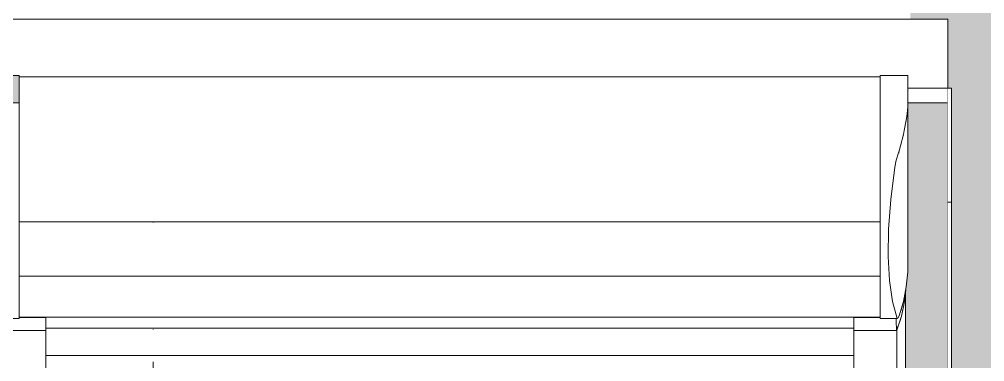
# Model space of a CAD drawing. Header units: metres. Extents: x -3 to 171, y -23 to 41.
# Drawn here: x 4.325 to 5.227, y -14.47 to -14.15 of the extents above; entities that cross this region are included whole.
import ezdxf

# ---------------------------------------------------------------- set-up
doc = ezdxf.new("R2010")
doc.units = ezdxf.units.M
doc.header["$MEASUREMENT"] = 0
doc.linetypes.add('Schnittlinie', pattern=[0.006, 0.003, -0.0015, 0, -0.0015])
doc.linetypes.add('Wipeout_Contour', pattern=[1, 0, -1])
for name, color, linetype in [('6._Dach PP STG1_1_325 Dachfenster', 7, 'Continuous'), ('6._Dach PP STG1_1_330 Dachaufbau', 7, 'Continuous'), ('6._Dach PP STG1_1_851 Marker Schnitt', 7, 'Continuous')]:
    doc.layers.add(name, color=color, linetype=linetype)

msp = doc.modelspace()

# ---------------------------------------------------------------- hatches: boundary and pattern name
at = {"layer": '6._Dach PP STG1_1_330 Dachaufbau', "linetype": 'Continuous', "lineweight": 0, "true_color": 0x000000}
h = msp.add_hatch(color=18, dxfattribs=at)
h.paths.add_polyline_path([(6.26, -13.58499), (3.315, -13.58499), (3.315, -11.155), (6.26, -11.155), (6.26, -10.4), (0.03813, -10.4), (0.05526, -15.07), (1.01714, -15.07), (1.01714, -14.22801), (2.76714, -14.22801), (2.76714, -15.07), (3.44551, -15.07), (3.44551, -14.22801), (5.19551, -14.22801), (5.19551, -15.07), (6.26, -15.07)])
h.paths.add_polyline_path([(1.06307, -12.8025), (1.06307, -11.20127), (2.76307, -11.20127), (2.76307, -12.8025)], flags=0)

# ---------------------------------------------------------------- linework, layer by layer
at = {"layer": '6._Dach PP STG1_1_330 Dachaufbau', "color": 7, "linetype": 'Continuous', "lineweight": 18, "ltscale": 1000, "flags": 128}
for points in [[(5.19551, -14.22801), (3.44551, -14.22801)], [(5.19551, -15.07), (5.19551, -14.22801)]]:
    msp.add_lwpolyline(points, dxfattribs=at)
at = {"layer": '6._Dach PP STG1_1_851 Marker Schnitt', "color": 7, "linetype": 'Schnittlinie', "lineweight": 13, "ltscale": 1000}
msp.add_line((4.45, 4.805), (4.45, -18.475), dxfattribs=at)

# ---------------------------------------------------------------- next in the draw order: wipeouts: each hides what was drawn before it
at = {"color": 254, "linetype": 'Wipeout_Contour', "lineweight": 0, "ltscale": 88.478066}
msp.add_wipeout([(5.15728, -13.5322), (3.43214, -13.5322), (3.43214, -14.15444), (3.44551, -14.15444), (3.44551, -14.15023), (5.15728, -14.15023)], dxfattribs=at).dxf.layer = '6._Dach PP STG1_1_325 Dachfenster'
at = {"color": 254, "linetype": 'Wipeout_Contour', "lineweight": 0, "ltscale": 182.954751}
msp.add_wipeout([(5.13633, -14.37154), (5.13761, -14.39403), (5.1405, -14.4134), (5.145, -14.42938), (5.14564, -14.4291), (5.14674, -14.42693), (5.14674, -14.27283), (5.14598, -14.27474), (5.1439, -14.2816), (5.14258, -14.28817), (5.13884, -14.31829), (5.13676, -14.34615)], dxfattribs=at).dxf.layer = '6._Dach PP STG1_1_325 Dachfenster'
at = {"color": 254, "linetype": 'Wipeout_Contour', "lineweight": 0, "ltscale": 59.84648}
msp.add_wipeout([(4.31753, -14.34615), (4.32514, -14.34615), (4.32514, -14.31829), (4.31545, -14.31829)], dxfattribs=at).dxf.layer = '6._Dach PP STG1_1_325 Dachfenster'
at = {"color": 254, "linetype": 'Wipeout_Contour', "lineweight": 0, "ltscale": 60.102961}
msp.add_wipeout([(4.31668, -14.39403), (4.31379, -14.4134), (4.32514, -14.4134), (4.32514, -14.39403)], dxfattribs=at).dxf.layer = '6._Dach PP STG1_1_325 Dachfenster'
at = {"color": 254, "linetype": 'Wipeout_Contour', "lineweight": 0, "ltscale": 90.517167}
msp.add_wipeout([(4.31019, -14.43518), (4.30998, -14.44058), (4.34994, -14.44058), (4.34994, -14.43142), (4.31394, -14.43142), (4.31409, -14.43518)], dxfattribs=at).dxf.layer = '6._Dach PP STG1_1_325 Dachfenster'

# ---------------------------------------------------------------- next in the draw order: wipeouts: each hides what was drawn before it
at = {"color": 254, "linetype": 'Wipeout_Contour', "lineweight": 0, "ltscale": 270.380338}
msp.add_wipeout([(3.44551, -14.15023), (3.44551, -14.22601), (3.46951, -14.22694), (3.46951, -14.20473), (3.46951, -14.20261), (3.49514, -14.20261), (3.49514, -14.20381), (4.29914, -14.20381), (4.29914, -14.20261), (4.32514, -14.20261), (4.32514, -14.20381), (5.12914, -14.20381), (5.12914, -14.20261), (5.15478, -14.20261), (5.15478, -14.20473), (5.15478, -14.22801), (5.19214, -14.22801), (5.19214, -14.15023)], dxfattribs=at).dxf.layer = '6._Dach PP STG1_1_325 Dachfenster'
at = {"color": 254, "linetype": 'Wipeout_Contour', "lineweight": 0, "ltscale": 59.715063}
msp.add_wipeout([(4.32514, -14.28817), (4.31171, -14.28817), (4.31545, -14.31829), (4.32514, -14.31829)], dxfattribs=at).dxf.layer = '6._Dach PP STG1_1_325 Dachfenster'
at = {"color": 254, "linetype": 'Wipeout_Contour', "lineweight": 0, "ltscale": 59.996989}
msp.add_wipeout([(4.32514, -14.34615), (4.31753, -14.34615), (4.31796, -14.37154), (4.32514, -14.37154)], dxfattribs=at).dxf.layer = '6._Dach PP STG1_1_325 Dachfenster'
at = {"color": 254, "linetype": 'Wipeout_Contour', "lineweight": 0, "ltscale": 61.36004}
msp.add_wipeout([(5.12914, -14.4134), (5.12914, -14.42938), (5.145, -14.42938), (5.1405, -14.4134)], dxfattribs=at).dxf.layer = '6._Dach PP STG1_1_325 Dachfenster'
at = {"color": 254, "linetype": 'Wipeout_Contour', "lineweight": 0, "ltscale": 90.132946}
msp.add_wipeout([(4.31034, -14.42938), (4.31034, -14.43142), (4.34994, -14.43142), (4.34994, -14.42846), (4.32514, -14.42846), (4.32514, -14.42938)], dxfattribs=at).dxf.layer = '6._Dach PP STG1_1_325 Dachfenster'
at = {"color": 254, "linetype": 'Wipeout_Contour', "lineweight": 0, "ltscale": 181.33872}
msp.add_wipeout([(4.31144, -14.52047), (4.31284, -14.52047), (4.31284, -14.66834), (4.31144, -14.66834), (4.31144, -15.01247), (4.34824, -15.01247), (4.34824, -14.44058), (4.31144, -14.44058), (4.31144, -14.46404), (4.31284, -14.46404), (4.31284, -14.4862), (4.31144, -14.4862)], dxfattribs=at).dxf.layer = '6._Dach PP STG1_1_325 Dachfenster'

# ---------------------------------------------------------------- next in the draw order: hatches: boundary and pattern name
at = {"layer": '6._Dach PP STG1_1_325 Dachfenster', "linetype": 'Continuous', "lineweight": 0, "true_color": 0x000000}
msp.add_hatch(color=18, dxfattribs=at).paths.add_polyline_path([(5.15284, -14.40295), (5.15264, -14.40484), (5.15264, -14.84386), (5.19214, -14.84386), (5.19214, -14.22801), (5.15478, -14.22801), (5.15478, -14.28437), (5.15478, -14.28642), (5.15478, -14.29682), (5.15474, -14.36991), (5.15474, -14.37759), (5.15474, -14.38588), (5.15344, -14.39979), (5.15284, -14.40294)])

# ---------------------------------------------------------------- next in the draw order: linework, layer by layer
at = {"layer": '6._Dach PP STG1_1_325 Dachfenster', "color": 7, "linetype": 'Continuous', "lineweight": 13, "ltscale": 1000, "true_color": 0xf4f4f4, "flags": 128}
for points in [[(3.44551, -14.15023), (5.19214, -14.15023)], [(5.19214, -14.22801), (5.19214, -14.15023)], [(5.19214, -14.22801), (5.15478, -14.22801)], [(5.19214, -14.22801), (5.19214, -14.84386)]]:
    msp.add_lwpolyline(points, dxfattribs=at)

# ---------------------------------------------------------------- next in the draw order: wipeouts: each hides what was drawn before it
at = {"color": 254, "linetype": 'Wipeout_Contour', "lineweight": 0, "ltscale": 60.466822}
msp.add_wipeout([(5.12914, -14.20261), (5.12914, -14.20997), (5.15477, -14.20997), (5.15478, -14.20261)], dxfattribs=at).dxf.layer = '6._Dach PP STG1_1_325 Dachfenster'
at = {"color": 254, "linetype": 'Wipeout_Contour', "lineweight": 0, "ltscale": 44.248938}
msp.add_wipeout([(4.32477, -14.20997), (4.32476, -14.21873), (4.32514, -14.20997)], dxfattribs=at).dxf.layer = '6._Dach PP STG1_1_325 Dachfenster'
at = {"color": 254, "linetype": 'Wipeout_Contour', "lineweight": 0, "ltscale": 61.281219}
msp.add_wipeout([(5.12914, -14.39403), (5.12914, -14.4134), (5.1405, -14.4134), (5.13761, -14.39403)], dxfattribs=at).dxf.layer = '6._Dach PP STG1_1_325 Dachfenster'
at = {"color": 254, "linetype": 'Wipeout_Contour', "lineweight": 0, "ltscale": 45.848043}
msp.add_wipeout([(4.32514, -14.42846), (4.34994, -14.42846), (4.32514, -14.42818)], dxfattribs=at).dxf.layer = '6._Dach PP STG1_1_325 Dachfenster'
at = {"color": 254, "linetype": 'Wipeout_Contour', "lineweight": 0, "ltscale": 61.461456}
msp.add_wipeout([(4.34824, -14.44058), (4.34824, -15.01247), (4.34994, -15.01121), (4.34994, -14.44058)], dxfattribs=at).dxf.layer = '6._Dach PP STG1_1_325 Dachfenster'

# ---------------------------------------------------------------- next in the draw order: linework, layer by layer
at = {"layer": '6._Dach PP STG1_1_325 Dachfenster', "color": 7, "linetype": 'Continuous', "lineweight": 13, "ltscale": 1000, "flags": 128}
msp.add_lwpolyline([(5.15478, -14.20473), (5.15478, -14.20261)], dxfattribs=at)

# ---------------------------------------------------------------- next in the draw order: wipeouts: each hides what was drawn before it
at = {"color": 254, "linetype": 'Wipeout_Contour', "lineweight": 0, "ltscale": 44.226182}
msp.add_wipeout([(4.32478, -14.20261), (4.32477, -14.20997), (4.32514, -14.20261)], dxfattribs=at).dxf.layer = '6._Dach PP STG1_1_325 Dachfenster'
at = {"color": 254, "linetype": 'Wipeout_Contour', "lineweight": 0, "ltscale": 44.275534}
msp.add_wipeout([(4.32476, -14.21873), (4.32475, -14.22906), (4.32514, -14.21873)], dxfattribs=at).dxf.layer = '6._Dach PP STG1_1_325 Dachfenster'
at = {"color": 254, "linetype": 'Wipeout_Contour', "lineweight": 0, "ltscale": 75.765258}
msp.add_wipeout([(5.15084, -14.2578), (5.15084, -14.41344), (5.15344, -14.39979), (5.15344, -14.24443), (5.15152, -14.25402)], dxfattribs=at).dxf.layer = '6._Dach PP STG1_1_325 Dachfenster'
at = {"color": 254, "linetype": 'Wipeout_Contour', "lineweight": 0, "ltscale": 61.959508}
msp.add_wipeout([(5.19214, -14.32091), (5.19214, -14.84205), (5.19551, -14.84205), (5.19551, -14.32091)], dxfattribs=at).dxf.layer = '6._Dach PP STG1_1_325 Dachfenster'
at = {"color": 254, "linetype": 'Wipeout_Contour', "lineweight": 0, "ltscale": 61.166953}
msp.add_wipeout([(5.12914, -14.39403), (5.13761, -14.39403), (5.13633, -14.37154), (5.12914, -14.37154)], dxfattribs=at).dxf.layer = '6._Dach PP STG1_1_325 Dachfenster'

# ---------------------------------------------------------------- next in the draw order: wipeouts: each hides what was drawn before it
at = {"color": 254, "linetype": 'Wipeout_Contour', "lineweight": 0, "ltscale": 60.76968}
msp.add_wipeout([(5.19214, -14.21437), (5.19214, -14.32091), (5.19551, -14.32091), (5.19551, -14.21437)], dxfattribs=at).dxf.layer = '6._Dach PP STG1_1_325 Dachfenster'
at = {"color": 254, "linetype": 'Wipeout_Contour', "lineweight": 0, "ltscale": 75.691037}
msp.add_wipeout([(5.15344, -14.39979), (5.15474, -14.38588), (5.15474, -14.23224), (5.15379, -14.24087), (5.15344, -14.24443)], dxfattribs=at).dxf.layer = '6._Dach PP STG1_1_325 Dachfenster'
at = {"color": 254, "linetype": 'Wipeout_Contour', "lineweight": 0, "ltscale": 61.044944}
msp.add_wipeout([(5.12914, -14.34615), (5.12914, -14.37154), (5.13633, -14.37154), (5.13676, -14.34615)], dxfattribs=at).dxf.layer = '6._Dach PP STG1_1_325 Dachfenster'

# ---------------------------------------------------------------- next in the draw order: linework, layer by layer
at = {"layer": '6._Dach PP STG1_1_325 Dachfenster', "color": 7, "linetype": 'Continuous', "lineweight": 13, "ltscale": 1000, "flags": 128}
for points in [[(5.19551, -14.21437), (5.19551, -14.32091)], [(5.19214, -14.32091), (5.19551, -14.32091)], [(5.19551, -14.32091), (5.19551, -14.84205)]]:
    msp.add_lwpolyline(points, dxfattribs=at)

# ---------------------------------------------------------------- next in the draw order: wipeouts: each hides what was drawn before it
at = {"color": 254, "linetype": 'Wipeout_Contour', "lineweight": 0, "ltscale": 60.533061}
msp.add_wipeout([(5.12914, -14.21873), (5.12914, -14.22906), (5.15475, -14.22906), (5.15476, -14.21873)], dxfattribs=at).dxf.layer = '6._Dach PP STG1_1_325 Dachfenster'
at = {"color": 254, "linetype": 'Wipeout_Contour', "lineweight": 0, "ltscale": 75.504805}
msp.add_wipeout([(5.12914, -14.25402), (5.12914, -14.26816), (5.14786, -14.26816), (5.15084, -14.2578), (5.15152, -14.25402)], dxfattribs=at).dxf.layer = '6._Dach PP STG1_1_325 Dachfenster'
at = {"color": 254, "linetype": 'Wipeout_Contour', "lineweight": 0, "ltscale": 60.994311}
msp.add_wipeout([(5.12914, -14.31829), (5.12914, -14.34615), (5.13676, -14.34615), (5.13884, -14.31829)], dxfattribs=at).dxf.layer = '6._Dach PP STG1_1_325 Dachfenster'

# ---------------------------------------------------------------- next in the draw order: wipeouts: each hides what was drawn before it
at = {"color": 254, "linetype": 'Wipeout_Contour', "lineweight": 0, "ltscale": 60.497146}
msp.add_wipeout([(5.12914, -14.20997), (5.12914, -14.21873), (5.15476, -14.21873), (5.15477, -14.20997)], dxfattribs=at).dxf.layer = '6._Dach PP STG1_1_325 Dachfenster'
at = {"color": 254, "linetype": 'Wipeout_Contour', "lineweight": 0, "ltscale": 75.340658}
msp.add_wipeout([(5.12914, -14.22906), (5.12914, -14.24087), (5.15379, -14.24087), (5.15474, -14.23224), (5.15475, -14.22906)], dxfattribs=at).dxf.layer = '6._Dach PP STG1_1_325 Dachfenster'
at = {"color": 254, "linetype": 'Wipeout_Contour', "lineweight": 0, "ltscale": 60.90732}
msp.add_wipeout([(5.12914, -14.28817), (5.12914, -14.31829), (5.13884, -14.31829), (5.14258, -14.28817)], dxfattribs=at).dxf.layer = '6._Dach PP STG1_1_325 Dachfenster'

# ---------------------------------------------------------------- next in the draw order: linework, layer by layer
at = {"layer": '6._Dach PP STG1_1_325 Dachfenster', "color": 7, "linetype": 'Continuous', "lineweight": 13, "ltscale": 1000, "flags": 128}
msp.add_lwpolyline([(5.19551, -14.21437), (5.19214, -14.21437), (5.15478, -14.21437)], dxfattribs=at)

# ---------------------------------------------------------------- next in the draw order: wipeouts: each hides what was drawn before it
at = {"color": 254, "linetype": 'Wipeout_Contour', "lineweight": 0, "ltscale": 59.962325}
msp.add_wipeout([(4.32514, -14.20381), (4.32514, -14.21131), (5.12914, -14.21131), (5.12914, -14.20381)], dxfattribs=at).dxf.layer = '6._Dach PP STG1_1_325 Dachfenster'
at = {"color": 254, "linetype": 'Wipeout_Contour', "lineweight": 0, "ltscale": 60.781121}
msp.add_wipeout([(5.12914, -14.2816), (5.12914, -14.28817), (5.14258, -14.28817), (5.1439, -14.2816)], dxfattribs=at).dxf.layer = '6._Dach PP STG1_1_325 Dachfenster'

# ---------------------------------------------------------------- next in the draw order: linework, layer by layer
at = {"layer": '6._Dach PP STG1_1_325 Dachfenster', "color": 7, "linetype": 'Continuous', "lineweight": 13, "ltscale": 1000, "flags": 128}
for points in [[(4.32514, -14.20261), (4.29951, -14.20261)], [(4.32514, -14.20381), (5.12914, -14.20381)], [(5.15478, -14.20261), (5.12914, -14.20261)]]:
    msp.add_lwpolyline(points, dxfattribs=at)

# ---------------------------------------------------------------- next in the draw order: wipeouts: each hides what was drawn before it
at = {"color": 254, "linetype": 'Wipeout_Contour', "lineweight": 0, "ltscale": 59.993039}
msp.add_wipeout([(5.12914, -14.21131), (4.32514, -14.21131), (4.32514, -14.22001), (5.12914, -14.22001)], dxfattribs=at).dxf.layer = '6._Dach PP STG1_1_325 Dachfenster'
at = {"color": 254, "linetype": 'Wipeout_Contour', "lineweight": 0, "ltscale": 60.767572}
msp.add_wipeout([(5.12914, -14.27474), (5.12914, -14.2816), (5.1439, -14.2816), (5.14598, -14.27474)], dxfattribs=at).dxf.layer = '6._Dach PP STG1_1_325 Dachfenster'
at = {"color": 254, "linetype": 'Wipeout_Contour', "lineweight": 0, "ltscale": 60.322712}
msp.add_wipeout([(5.12914, -14.28761), (4.32514, -14.28761), (4.32514, -14.31738), (5.12914, -14.31738)], dxfattribs=at).dxf.layer = '6._Dach PP STG1_1_325 Dachfenster'

# ---------------------------------------------------------------- next in the draw order: wipeouts: each hides what was drawn before it
at = {"color": 254, "linetype": 'Wipeout_Contour', "lineweight": 0, "ltscale": 75.964574}
msp.add_wipeout([(5.12914, -14.26816), (5.12914, -14.27474), (5.14598, -14.27474), (5.14674, -14.27283), (5.14786, -14.26816)], dxfattribs=at).dxf.layer = '6._Dach PP STG1_1_325 Dachfenster'
at = {"color": 254, "linetype": 'Wipeout_Contour', "lineweight": 0, "ltscale": 60.420186}
msp.add_wipeout([(4.32514, -14.31738), (4.32514, -14.33908), (5.12914, -14.33908), (5.12914, -14.31738)], dxfattribs=at).dxf.layer = '6._Dach PP STG1_1_325 Dachfenster'

# ---------------------------------------------------------------- next in the draw order: wipeouts: each hides what was drawn before it
at = {"color": 254, "linetype": 'Wipeout_Contour', "lineweight": 0, "ltscale": 75.835721}
msp.add_wipeout([(5.14674, -14.27283), (5.14674, -14.42693), (5.15084, -14.41344), (5.15084, -14.2578), (5.14786, -14.26816)], dxfattribs=at).dxf.layer = '6._Dach PP STG1_1_325 Dachfenster'

# ---------------------------------------------------------------- next in the draw order: linework, layer by layer
at = {"layer": '6._Dach PP STG1_1_325 Dachfenster', "color": 7, "linetype": 'Continuous', "lineweight": 13, "ltscale": 1000, "flags": 128}
for points in [[(5.15474, -14.36991), (5.15478, -14.29623)], [(5.15474, -14.38455), (5.15474, -14.36991)]]:
    msp.add_lwpolyline(points, dxfattribs=at)

# ---------------------------------------------------------------- next in the draw order: wipeouts: each hides what was drawn before it
at = {"color": 254, "linetype": 'Wipeout_Contour', "lineweight": 0, "ltscale": 75.420294}
msp.add_wipeout([(5.12914, -14.24087), (5.12914, -14.25402), (5.15152, -14.25402), (5.15344, -14.24443), (5.15379, -14.24087)], dxfattribs=at).dxf.layer = '6._Dach PP STG1_1_325 Dachfenster'
at = {"color": 254, "linetype": 'Wipeout_Contour', "lineweight": 0, "ltscale": 46.142143}
msp.add_wipeout([(5.15154, -14.40977), (5.15154, -14.4152), (5.15284, -14.40295)], dxfattribs=at).dxf.layer = '6._Dach PP STG1_1_325 Dachfenster'
at = {"color": 254, "linetype": 'Wipeout_Contour', "lineweight": 0, "ltscale": 61.310512}
msp.add_wipeout([(5.10434, -14.44058), (5.14431, -14.44058), (5.14394, -14.43142), (5.10434, -14.43142)], dxfattribs=at).dxf.layer = '6._Dach PP STG1_1_325 Dachfenster'

# ---------------------------------------------------------------- next in the draw order: linework, layer by layer
at = {"layer": '6._Dach PP STG1_1_325 Dachfenster', "color": 7, "linetype": 'Continuous', "lineweight": 13, "ltscale": 1000, "flags": 128}
msp.add_lwpolyline([(5.15478, -14.29623), (5.15478, -14.20473)], dxfattribs=at)

# ---------------------------------------------------------------- next in the draw order: wipeouts: each hides what was drawn before it
at = {"color": 254, "linetype": 'Wipeout_Contour', "lineweight": 0, "ltscale": 60.070703}
msp.add_wipeout([(5.12914, -14.23026), (4.32514, -14.23026), (4.32514, -14.242), (5.12914, -14.242)], dxfattribs=at).dxf.layer = '6._Dach PP STG1_1_325 Dachfenster'
at = {"color": 254, "linetype": 'Wipeout_Contour', "lineweight": 0, "ltscale": 91.472917}
msp.add_wipeout([(5.10434, -14.43142), (5.14394, -14.43142), (5.14394, -14.42938), (5.12914, -14.42938), (5.12914, -14.42846), (5.10434, -14.42846)], dxfattribs=at).dxf.layer = '6._Dach PP STG1_1_325 Dachfenster'
at = {"color": 254, "linetype": 'Wipeout_Contour', "lineweight": 0, "ltscale": 62.386678}
msp.add_wipeout([(5.10434, -15.01121), (5.10604, -15.01247), (5.10604, -14.44058), (5.10434, -14.44058)], dxfattribs=at).dxf.layer = '6._Dach PP STG1_1_325 Dachfenster'

# ---------------------------------------------------------------- next in the draw order: wipeouts: each hides what was drawn before it
at = {"color": 254, "linetype": 'Wipeout_Contour', "lineweight": 0, "ltscale": 60.028988}
msp.add_wipeout([(4.32514, -14.22001), (4.32514, -14.23026), (5.12914, -14.23026), (5.12914, -14.22001)], dxfattribs=at).dxf.layer = '6._Dach PP STG1_1_325 Dachfenster'
at = {"color": 254, "linetype": 'Wipeout_Contour', "lineweight": 0, "ltscale": 60.117508}
msp.add_wipeout([(4.32514, -14.25494), (5.12914, -14.25494), (5.12914, -14.242), (4.32514, -14.242)], dxfattribs=at).dxf.layer = '6._Dach PP STG1_1_325 Dachfenster'
at = {"color": 254, "linetype": 'Wipeout_Contour', "lineweight": 0, "ltscale": 60.768781}
msp.add_wipeout([(4.32514, -14.41206), (4.32514, -14.42818), (5.12914, -14.42818), (5.12914, -14.41206)], dxfattribs=at).dxf.layer = '6._Dach PP STG1_1_325 Dachfenster'
at = {"color": 254, "linetype": 'Wipeout_Contour', "lineweight": 0, "ltscale": 76.281662}
msp.add_wipeout([(5.14394, -14.43142), (5.14431, -14.44058), (5.14484, -14.43932), (5.14484, -14.42938), (5.14394, -14.42938)], dxfattribs=at).dxf.layer = '6._Dach PP STG1_1_325 Dachfenster'

# ---------------------------------------------------------------- next in the draw order: linework, layer by layer
at = {"layer": '6._Dach PP STG1_1_325 Dachfenster', "color": 7, "linetype": 'Continuous', "lineweight": 13, "ltscale": 1000, "flags": 128}
msp.add_lwpolyline([(4.32514, -14.42938), (4.30929, -14.42938), (4.29914, -14.42938)], dxfattribs=at)

# ---------------------------------------------------------------- next in the draw order: wipeouts: each hides what was drawn before it
at = {"color": 254, "linetype": 'Wipeout_Contour', "lineweight": 0, "ltscale": 60.168741}
msp.add_wipeout([(5.12914, -14.25494), (4.32514, -14.25494), (4.32514, -14.26901), (5.12914, -14.26901)], dxfattribs=at).dxf.layer = '6._Dach PP STG1_1_325 Dachfenster'
at = {"color": 254, "linetype": 'Wipeout_Contour', "lineweight": 0, "ltscale": 60.698022}
msp.add_wipeout([(4.32514, -14.39084), (4.32514, -14.41206), (5.12914, -14.41206), (5.12914, -14.39084)], dxfattribs=at).dxf.layer = '6._Dach PP STG1_1_325 Dachfenster'
at = {"color": 254, "linetype": 'Wipeout_Contour', "lineweight": 0, "ltscale": 91.744257}
msp.add_wipeout([(5.14484, -14.43932), (5.14884, -14.42737), (5.14884, -14.42002), (5.14674, -14.42693), (5.14564, -14.4291), (5.145, -14.42938)], dxfattribs=at).dxf.layer = '6._Dach PP STG1_1_325 Dachfenster'
at = {"color": 254, "linetype": 'Wipeout_Contour', "lineweight": 0, "ltscale": 60.817238}
msp.add_wipeout([(4.34994, -14.43497), (5.10434, -14.43497), (5.10434, -14.43265), (4.34994, -14.43265)], dxfattribs=at).dxf.layer = '6._Dach PP STG1_1_325 Dachfenster'

# ---------------------------------------------------------------- next in the draw order: wipeouts: each hides what was drawn before it
at = {"color": 254, "linetype": 'Wipeout_Contour', "lineweight": 0, "ltscale": 60.206791}
msp.add_wipeout([(4.32514, -14.26901), (4.32514, -14.27509), (5.12914, -14.27509), (5.12914, -14.26901)], dxfattribs=at).dxf.layer = '6._Dach PP STG1_1_325 Dachfenster'
at = {"color": 254, "linetype": 'Wipeout_Contour', "lineweight": 0, "ltscale": 60.655755}
msp.add_wipeout([(5.12914, -14.39), (4.32514, -14.39), (4.32514, -14.39084), (5.12914, -14.39084)], dxfattribs=at).dxf.layer = '6._Dach PP STG1_1_325 Dachfenster'
at = {"color": 254, "linetype": 'Wipeout_Contour', "lineweight": 0, "ltscale": 76.108314}
msp.add_wipeout([(5.14884, -14.42002), (5.14884, -14.42737), (5.15154, -14.4152), (5.15154, -14.40977), (5.15084, -14.41344)], dxfattribs=at).dxf.layer = '6._Dach PP STG1_1_325 Dachfenster'

# ---------------------------------------------------------------- next in the draw order: wipeouts: each hides what was drawn before it
at = {"color": 254, "linetype": 'Wipeout_Contour', "lineweight": 0, "ltscale": 60.23053}
msp.add_wipeout([(5.12914, -14.27509), (4.32514, -14.27509), (4.32514, -14.28152), (5.12914, -14.28152)], dxfattribs=at).dxf.layer = '6._Dach PP STG1_1_325 Dachfenster'
at = {"color": 254, "linetype": 'Wipeout_Contour', "lineweight": 0, "ltscale": 60.610042}
msp.add_wipeout([(4.32514, -14.39), (5.12914, -14.39), (5.12914, -14.36652), (4.32514, -14.36652)], dxfattribs=at).dxf.layer = '6._Dach PP STG1_1_325 Dachfenster'
at = {"color": 254, "linetype": 'Wipeout_Contour', "lineweight": 0, "ltscale": 77.456426}
msp.add_wipeout([(5.14464, -14.43984), (5.14464, -15.01151), (5.14864, -14.99956), (5.14864, -14.42797), (5.14484, -14.43932)], dxfattribs=at).dxf.layer = '6._Dach PP STG1_1_325 Dachfenster'

# ---------------------------------------------------------------- next in the draw order: linework, layer by layer
at = {"layer": '6._Dach PP STG1_1_325 Dachfenster', "color": 7, "linetype": 'Continuous', "lineweight": 13, "ltscale": 1000, "flags": 128}
msp.add_lwpolyline([(4.32514, -14.39), (5.12914, -14.39)], dxfattribs=at)

# ---------------------------------------------------------------- next in the draw order: wipeouts: each hides what was drawn before it
at = {"color": 254, "linetype": 'Wipeout_Contour', "lineweight": 0, "ltscale": 60.254255}
msp.add_wipeout([(4.32514, -14.28152), (4.32514, -14.28761), (5.12914, -14.28761), (5.12914, -14.28152)], dxfattribs=at).dxf.layer = '6._Dach PP STG1_1_325 Dachfenster'
at = {"color": 254, "linetype": 'Wipeout_Contour', "lineweight": 0, "ltscale": 60.515516}
msp.add_wipeout([(4.32514, -14.34014), (4.32514, -14.36652), (5.12914, -14.36652), (5.12914, -14.34014)], dxfattribs=at).dxf.layer = '6._Dach PP STG1_1_325 Dachfenster'
at = {"color": 254, "linetype": 'Wipeout_Contour', "lineweight": 0, "ltscale": 77.39662}
msp.add_wipeout([(5.14864, -14.42797), (5.14864, -14.99956), (5.15134, -14.98739), (5.15134, -14.4161), (5.14884, -14.42737)], dxfattribs=at).dxf.layer = '6._Dach PP STG1_1_325 Dachfenster'
at = {"color": 254, "linetype": 'Wipeout_Contour', "lineweight": 0, "ltscale": 62.415956}
msp.add_wipeout([(5.10604, -14.44058), (5.10604, -15.01247), (5.14284, -15.01247), (5.14284, -14.44058)], dxfattribs=at).dxf.layer = '6._Dach PP STG1_1_325 Dachfenster'

# ---------------------------------------------------------------- next in the draw order: linework, layer by layer
at = {"layer": '6._Dach PP STG1_1_325 Dachfenster', "color": 7, "linetype": 'Continuous', "lineweight": 13, "ltscale": 1000, "flags": 128}
for points in [[(5.145, -14.42938), (5.12914, -14.42938)], [(5.145, -14.42938), (5.14564, -14.4291)]]:
    msp.add_lwpolyline(points, dxfattribs=at)

# ---------------------------------------------------------------- next in the draw order: wipeouts: each hides what was drawn before it
at = {"color": 254, "linetype": 'Wipeout_Contour', "lineweight": 0, "ltscale": 60.462824}
msp.add_wipeout([(4.32514, -14.33986), (5.12914, -14.33986), (5.12914, -14.3393), (4.32514, -14.3393)], dxfattribs=at).dxf.layer = '6._Dach PP STG1_1_325 Dachfenster'
at = {"color": 254, "linetype": 'Wipeout_Contour', "lineweight": 0, "ltscale": 77.31211}
msp.add_wipeout([(5.15134, -14.4161), (5.15134, -14.98739), (5.15264, -14.97514), (5.15264, -14.40484), (5.15154, -14.4152)], dxfattribs=at).dxf.layer = '6._Dach PP STG1_1_325 Dachfenster'
at = {"color": 254, "linetype": 'Wipeout_Contour', "lineweight": 0, "ltscale": 77.178031}
msp.add_wipeout([(5.14284, -14.44058), (5.14284, -15.01247), (5.14464, -15.01151), (5.14464, -14.43984), (5.14439, -14.4405)], dxfattribs=at).dxf.layer = '6._Dach PP STG1_1_325 Dachfenster'
at = {"color": 254, "linetype": 'Wipeout_Contour', "lineweight": 0, "ltscale": 60.94243}
msp.add_wipeout([(4.34994, -14.46389), (4.34994, -14.46963), (5.10434, -14.46963), (5.10434, -14.46389)], dxfattribs=at).dxf.layer = '6._Dach PP STG1_1_325 Dachfenster'

# ---------------------------------------------------------------- next in the draw order: linework, layer by layer
at = {"layer": '6._Dach PP STG1_1_325 Dachfenster', "color": 7, "linetype": 'Continuous', "lineweight": 13, "ltscale": 1000, "flags": 128}
for points in [[(5.15478, -14.20261), (5.15477, -14.20997), (5.15476, -14.21873), (5.15475, -14.22906), (5.15474, -14.23224), (5.15379, -14.24087), (5.15344, -14.24443), (5.15152, -14.25402), (5.15084, -14.2578), (5.14786, -14.26816), (5.14674, -14.27283), (5.14598, -14.27474), (5.1439, -14.2816), (5.14258, -14.28817), (5.13884, -14.31829), (5.13676, -14.34615), (5.13633, -14.37154), (5.13761, -14.39403), (5.1405, -14.4134), (5.145, -14.42938)], [(5.14564, -14.4291), (5.14674, -14.42693), (5.15084, -14.41344), (5.15344, -14.39979), (5.15474, -14.38588), (5.15474, -14.38455)], [(5.14439, -14.4405), (5.14484, -14.43932), (5.14884, -14.42737), (5.15154, -14.4152), (5.15284, -14.40295)], [(5.15264, -14.97514), (5.15264, -14.40484)], [(5.14394, -14.42938), (5.14394, -14.43142), (5.14431, -14.44058)], [(5.14464, -15.01151), (5.14464, -14.43984)]]:
    msp.add_lwpolyline(points, dxfattribs=at)

# ---------------------------------------------------------------- next in the draw order: wipeouts: each hides what was drawn before it
at = {"color": 254, "linetype": 'Wipeout_Contour', "lineweight": 0, "ltscale": 44.857278}
msp.add_wipeout([(5.12914, -14.33908), (4.32514, -14.33908), (5.12914, -14.3393)], dxfattribs=at).dxf.layer = '6._Dach PP STG1_1_325 Dachfenster'
at = {"color": 254, "linetype": 'Wipeout_Contour', "lineweight": 0, "ltscale": 60.921982}
msp.add_wipeout([(4.34994, -14.46042), (4.34994, -14.46237), (5.10434, -14.46237), (5.10434, -14.46042)], dxfattribs=at).dxf.layer = '6._Dach PP STG1_1_325 Dachfenster'

# ---------------------------------------------------------------- next in the draw order: linework, layer by layer
at = {"layer": '6._Dach PP STG1_1_325 Dachfenster', "color": 7, "linetype": 'Continuous', "lineweight": 13, "ltscale": 1000, "flags": 128}
for points in [[(4.32514, -14.20261), (4.32514, -14.20997), (4.32514, -14.21873), (4.32514, -14.22906), (4.32514, -14.24087), (4.32514, -14.25402), (4.32514, -14.26816), (4.32514, -14.27474), (4.32514, -14.2816), (4.32514, -14.28817), (4.32514, -14.31829), (4.32514, -14.34615), (4.32514, -14.37154), (4.32514, -14.39403), (4.32514, -14.4134), (4.32514, -14.42938)], [(5.12914, -14.20261), (5.12914, -14.20997), (5.12914, -14.21873), (5.12914, -14.22906), (5.12914, -14.24087), (5.12914, -14.25402), (5.12914, -14.26816), (5.12914, -14.27474), (5.12914, -14.2816), (5.12914, -14.28817), (5.12914, -14.31829), (5.12914, -14.34615), (5.12914, -14.37154), (5.12914, -14.39403), (5.12914, -14.4134), (5.12914, -14.42938)], [(4.32514, -14.33908), (5.12914, -14.33908)]]:
    msp.add_lwpolyline(points, dxfattribs=at)

# ---------------------------------------------------------------- next in the draw order: wipeouts: each hides what was drawn before it
at = {"color": 254, "linetype": 'Wipeout_Contour', "lineweight": 0, "ltscale": 60.913893}
msp.add_wipeout([(4.34994, -14.46042), (5.10434, -14.46042), (5.10434, -14.45811), (4.34994, -14.45811)], dxfattribs=at).dxf.layer = '6._Dach PP STG1_1_325 Dachfenster'

# ---------------------------------------------------------------- next in the draw order: wipeouts: each hides what was drawn before it
at = {"color": 254, "linetype": 'Wipeout_Contour', "lineweight": 0, "ltscale": 60.928565}
msp.add_wipeout([(5.10434, -14.46237), (4.34994, -14.46237), (4.34994, -14.46389), (5.10434, -14.46389)], dxfattribs=at).dxf.layer = '6._Dach PP STG1_1_325 Dachfenster'

# ---------------------------------------------------------------- next in the draw order: linework, layer by layer
at = {"layer": '6._Dach PP STG1_1_325 Dachfenster', "color": 7, "linetype": 'Continuous', "lineweight": 13, "ltscale": 1000, "flags": 128}
msp.add_lwpolyline([(5.10434, -14.46389), (4.34994, -14.46389)], dxfattribs=at)

# ---------------------------------------------------------------- next in the draw order: wipeouts: each hides what was drawn before it
at = {"color": 254, "linetype": 'Wipeout_Contour', "lineweight": 0, "ltscale": 60.904277}
msp.add_wipeout([(4.34994, -14.45811), (5.10434, -14.45811), (5.10434, -14.45535), (4.34994, -14.45535)], dxfattribs=at).dxf.layer = '6._Dach PP STG1_1_325 Dachfenster'

# ---------------------------------------------------------------- next in the draw order: wipeouts: each hides what was drawn before it
at = {"color": 254, "linetype": 'Wipeout_Contour', "lineweight": 0, "ltscale": 60.893258}
msp.add_wipeout([(4.34994, -14.45535), (5.10434, -14.45535), (5.10434, -14.4523), (4.34994, -14.4523)], dxfattribs=at).dxf.layer = '6._Dach PP STG1_1_325 Dachfenster'

# ---------------------------------------------------------------- next in the draw order: wipeouts: each hides what was drawn before it
at = {"color": 254, "linetype": 'Wipeout_Contour', "lineweight": 0, "ltscale": 60.880841}
msp.add_wipeout([(4.34994, -14.44881), (4.34994, -14.4523), (5.10434, -14.4523), (5.10434, -14.44881)], dxfattribs=at).dxf.layer = '6._Dach PP STG1_1_325 Dachfenster'

# ---------------------------------------------------------------- next in the draw order: wipeouts: each hides what was drawn before it
at = {"color": 254, "linetype": 'Wipeout_Contour', "lineweight": 0, "ltscale": 60.867149}
msp.add_wipeout([(4.34994, -14.44881), (5.10434, -14.44881), (5.10434, -14.44509), (4.34994, -14.44509)], dxfattribs=at).dxf.layer = '6._Dach PP STG1_1_325 Dachfenster'

# ---------------------------------------------------------------- next in the draw order: wipeouts: each hides what was drawn before it
at = {"color": 254, "linetype": 'Wipeout_Contour', "lineweight": 0, "ltscale": 60.852719}
msp.add_wipeout([(4.34994, -14.44121), (4.34994, -14.44509), (5.10434, -14.44509), (5.10434, -14.44121)], dxfattribs=at).dxf.layer = '6._Dach PP STG1_1_325 Dachfenster'

# ---------------------------------------------------------------- next in the draw order: wipeouts: each hides what was drawn before it
at = {"color": 254, "linetype": 'Wipeout_Contour', "lineweight": 0, "ltscale": 60.831907}
msp.add_wipeout([(4.34994, -14.43844), (5.10434, -14.43844), (5.10434, -14.43692), (4.34994, -14.43692)], dxfattribs=at).dxf.layer = '6._Dach PP STG1_1_325 Dachfenster'

# ---------------------------------------------------------------- next in the draw order: wipeouts: each hides what was drawn before it
at = {"color": 254, "linetype": 'Wipeout_Contour', "lineweight": 0, "ltscale": 60.825326}
msp.add_wipeout([(4.34994, -14.43497), (4.34994, -14.43692), (5.10434, -14.43692), (5.10434, -14.43497)], dxfattribs=at).dxf.layer = '6._Dach PP STG1_1_325 Dachfenster'

# ---------------------------------------------------------------- next in the draw order: wipeouts: each hides what was drawn before it
at = {"color": 254, "linetype": 'Wipeout_Contour', "lineweight": 0, "ltscale": 60.807624}
msp.add_wipeout([(5.10434, -14.4299), (4.34994, -14.4299), (4.34994, -14.43265), (5.10434, -14.43265)], dxfattribs=at).dxf.layer = '6._Dach PP STG1_1_325 Dachfenster'
at = {"color": 254, "linetype": 'Wipeout_Contour', "lineweight": 0, "ltscale": 60.842114}
msp.add_wipeout([(4.34994, -14.44012), (4.34994, -14.44062), (5.10434, -14.44062), (5.10434, -14.44012)], dxfattribs=at).dxf.layer = '6._Dach PP STG1_1_325 Dachfenster'

# ---------------------------------------------------------------- next in the draw order: wipeouts: each hides what was drawn before it
at = {"color": 254, "linetype": 'Wipeout_Contour', "lineweight": 0, "ltscale": 60.799119}
msp.add_wipeout([(4.34994, -14.4299), (5.10434, -14.4299), (5.10434, -14.42818), (4.34994, -14.42818)], dxfattribs=at).dxf.layer = '6._Dach PP STG1_1_325 Dachfenster'
at = {"color": 254, "linetype": 'Wipeout_Contour', "lineweight": 0, "ltscale": 45.132767}
msp.add_wipeout([(5.10434, -14.43972), (4.34994, -14.43972), (5.10434, -14.44012)], dxfattribs=at).dxf.layer = '6._Dach PP STG1_1_325 Dachfenster'

# ---------------------------------------------------------------- next in the draw order: linework, layer by layer
at = {"layer": '6._Dach PP STG1_1_325 Dachfenster', "color": 7, "linetype": 'Continuous', "lineweight": 13, "ltscale": 1000, "flags": 128}
for points in [[(4.32514, -14.42818), (5.12914, -14.42818)], [(4.32514, -14.42846), (4.34994, -14.42846)], [(5.10434, -14.42846), (5.12914, -14.42846)]]:
    msp.add_lwpolyline(points, dxfattribs=at)

# ---------------------------------------------------------------- next in the draw order: wipeouts: each hides what was drawn before it
at = {"color": 254, "linetype": 'Wipeout_Contour', "lineweight": 0, "ltscale": 60.836566}
msp.add_wipeout([(5.10434, -14.43844), (4.34994, -14.43844), (4.34994, -14.43938), (5.10434, -14.43938)], dxfattribs=at).dxf.layer = '6._Dach PP STG1_1_325 Dachfenster'

# ---------------------------------------------------------------- next in the draw order: wipeouts: each hides what was drawn before it
at = {"color": 254, "linetype": 'Wipeout_Contour', "lineweight": 0, "ltscale": 46.163069}
msp.add_wipeout([(4.34994, -14.44121), (5.10434, -14.44121), (4.34994, -14.44085)], dxfattribs=at).dxf.layer = '6._Dach PP STG1_1_325 Dachfenster'

# ---------------------------------------------------------------- next in the draw order: wipeouts: each hides what was drawn before it
at = {"color": 254, "linetype": 'Wipeout_Contour', "lineweight": 0, "ltscale": 46.162241}
msp.add_wipeout([(4.34994, -14.44085), (5.10434, -14.44085), (4.34994, -14.44069)], dxfattribs=at).dxf.layer = '6._Dach PP STG1_1_325 Dachfenster'

# ---------------------------------------------------------------- next in the draw order: wipeouts: each hides what was drawn before it
at = {"color": 254, "linetype": 'Wipeout_Contour', "lineweight": 0, "ltscale": 45.13503}
msp.add_wipeout([(5.10434, -14.44062), (4.34994, -14.44062), (5.10434, -14.44069)], dxfattribs=at).dxf.layer = '6._Dach PP STG1_1_325 Dachfenster'

# ---------------------------------------------------------------- next in the draw order: linework, layer by layer
at = {"layer": '6._Dach PP STG1_1_325 Dachfenster', "color": 7, "linetype": 'Continuous', "lineweight": 13, "ltscale": 1000, "flags": 128}
for points in [[(4.34994, -14.42846), (4.34994, -14.43142), (4.34994, -14.44058)], [(5.10434, -14.42846), (5.10434, -14.43142), (5.10434, -14.44058)], [(4.34994, -14.44058), (4.30998, -14.44058), (4.27434, -14.44058)], [(5.10434, -14.43844), (4.34994, -14.43844)], [(4.34994, -15.01121), (4.34994, -14.44058)], [(5.10434, -15.01121), (5.10434, -14.44058)], [(5.14431, -14.44058), (5.10434, -14.44058)]]:
    msp.add_lwpolyline(points, dxfattribs=at)

doc.saveas('drawing.dxf')
